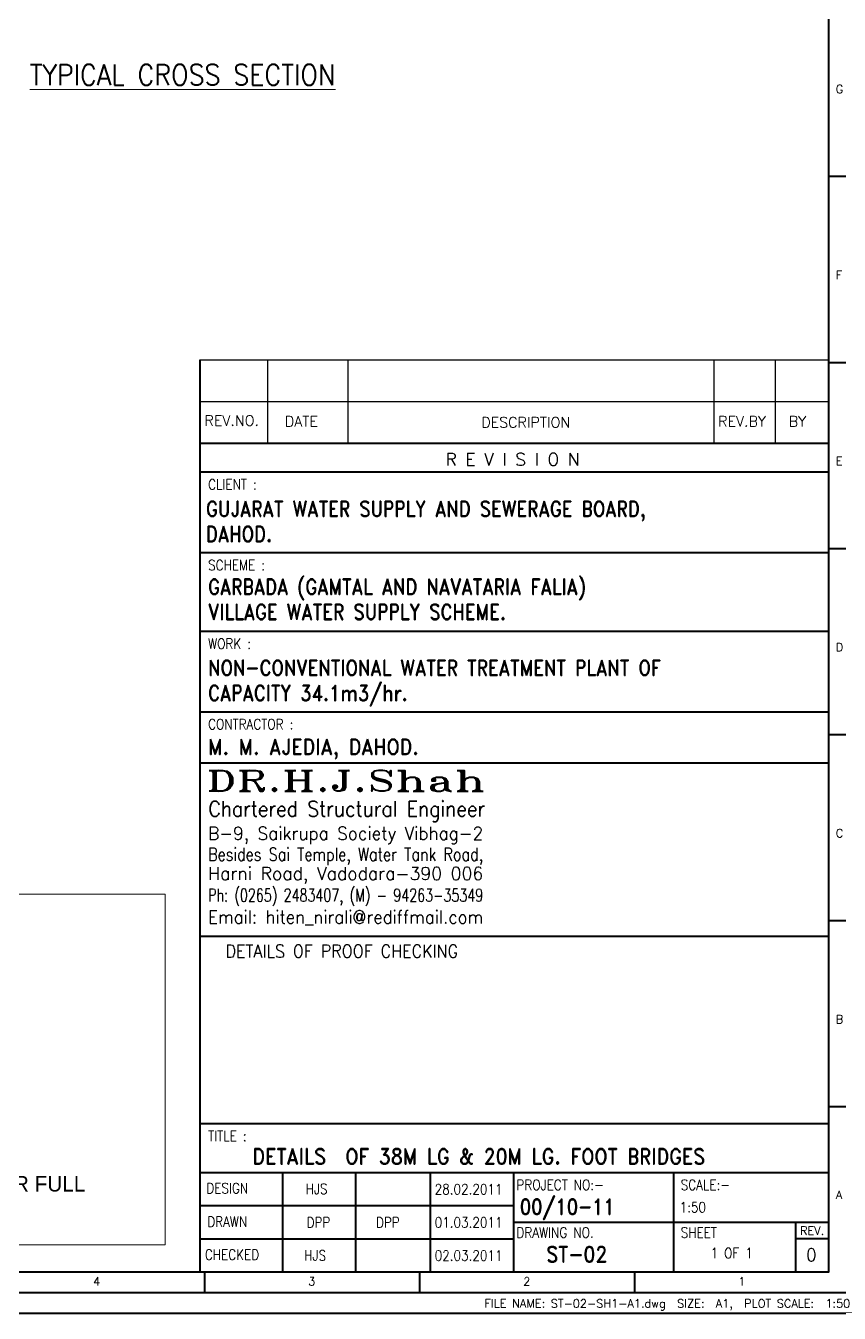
# Model space of a CAD drawing. Header units: millimetres. Extents: x 0 to 1124626, y -157535 to 82123.
# Drawn here: x 384782 to 394609, y 28640 to 44185 of the extents above; entities that cross this region are included whole.
import ezdxf
from ezdxf.enums import TextEntityAlignment as Align

# ---------------------------------------------------------------- set-up
doc = ezdxf.new("R2010")
doc.units = ezdxf.units.MM
doc.header["$MEASUREMENT"] = 0
for name, color, linetype, lineweight in [('BLOCK', 7, 'Continuous', 30), ('BORDER', 230, 'Continuous', 40), ('Dim', 6, 'Continuous', 13), ('text-2', 73, 'Continuous', 13), ('TITLE TEXT', 50, 'Continuous', 18)]:
    doc.layers.add(name, color=color, linetype=linetype, lineweight=lineweight)
doc.styles.add('ROMAND', font='romand.shx')
doc.styles.add('ROMANS', font='romans.shx', dxfattribs={"oblique": 10, "height": 0.15})
doc.styles.add('ROMANT', font='romant')
doc.styles.add('SOFT1', font='soft1.shx')
doc.styles.add('style1', font='romans.shx', dxfattribs={"width": 0.9, "height": 300})

# ---------------------------------------------------------------- blocks, each defined once
blk = doc.blocks.new('SHEET-1')
at = {"layer": 'BORDER', "color": 230}
for p, q in [((831, 274.54), (836, 274.54)), ((831, 229.62), (836, 229.62)), ((831, 184.69), (836, 184.69)), ((831, 139.77), (836, 139.77)), ((831, 94.85), (836, 94.85)), ((831, 49.92), (836, 49.92)), ((680.19, 10), (680.19, 5)), ((732.13, 10), (732.13, 5)), ((784.06, 10), (784.06, 5))]:
    blk.add_line(p, q, dxfattribs=at)
at = {"layer": 'BORDER', "color": 141}
blk.add_lwpolyline([(0, 0), (841, 0), (841, 594), (0, 594)], close=True, dxfattribs=at)
at = {"layer": 'BORDER', "color": 230}
for points in [[(5, 5), (836, 5), (836, 589), (5, 589)], [(10, 10), (831, 10), (831, 584), (10, 584)]]:
    blk.add_lwpolyline(points, close=True, dxfattribs=at)
at = {"layer": 'BORDER', "color": 31, "style": 'ROMANS'}
for s, p in [('G', (832.72, 294.61)), ('F', (832.72, 249.69)), ('E', (832.72, 204.77)), ('D', (832.72, 159.84)), ('C', (832.72, 114.92)), ('B', (832.72, 70)), ('A', (832.72, 27.59)), ('4', (653.33, 6.7)), ('3', (705.27, 6.7)), ('2', (757.21, 6.7)), ('1', (809.15, 6.7))]:
    blk.add_text(s, height=2, dxfattribs=at).set_placement(p)
blk.add_attdef('FILE', text='', height=2, dxfattribs=at).set_placement((836.21, 1.37), align=Align.RIGHT)

msp = doc.modelspace()

# ---------------------------------------------------------------- linework, layer by layer
at = {"layer": 'BLOCK', "color": 9}
for p, q in [((386884.6899, 40152.2274), (394481.1678, 40152.2274)), ((386884.6899, 39648.5239), (394481.1678, 39648.5239))]:
    msp.add_line(p, q, dxfattribs=at)
at = {"layer": 'BLOCK', "color": 1}
for p, q in [((387703.4124, 40152.2274), (387703.4124, 39144.8205)), ((388671.5001, 40152.2274), (388671.5001, 39144.8205)), ((393092.8047, 40152.2274), (393092.8047, 39144.8205)), ((393834.4967, 40152.2274), (393834.4967, 39144.8205))]:
    msp.add_line(p, q, dxfattribs=at)
at = {"layer": 'BORDER'}
msp.add_line((386884.6899, 40152.2274), (386884.6939, 29139.983), dxfattribs=at)
at = {"layer": 'BORDER', "color": 230}
for p, q in [((386884.6899, 39144.8205), (394481.1678, 39144.8205)), ((386884.6899, 38798.3642), (394481.1678, 38798.3642)), ((386884.6899, 37825.4394), (394481.1678, 37825.4394)), ((386884.6899, 36876.1664), (394481.1678, 36876.1664)), ((386884.6899, 35903.2416), (394481.1678, 35903.2416)), ((386884.6899, 35287.3019), (394481.1678, 35287.3019)), ((386884.6891, 33194.4237), (394481.2286, 33194.4237)), ((386884.6899, 30930.3948), (394481.1678, 30930.3948)), ((386884.6899, 30339.9824), (394481.1678, 30339.9824)), ((387884.6895, 30339.9824), (387884.6895, 29139.983)), ((390675.3131, 30339.9824), (390675.3131, 29139.983)), ((392606.1687, 30339.9824), (392606.1687, 29139.983)), ((390675.3131, 29739.9827), (394481.1678, 29739.9827))]:
    msp.add_line(p, q, dxfattribs=at)
at = {"layer": 'BORDER', "color": 141}
for p, q in [((388768.8173, 29139.983), (388768.8173, 30339.9824)), ((389665.53, 30339.9824), (389665.53, 29139.983)), ((386884.6899, 29939.9826), (390675.3131, 29939.9826)), ((386884.6899, 29539.9828), (390675.3131, 29539.9828))]:
    msp.add_line(p, q, dxfattribs=at)
at = {"layer": 'BORDER', "color": 1}
for p, q in [((394081.168, 29739.9827), (394081.168, 29139.983)), ((394481.1678, 29539.9828), (394081.168, 29539.9828))]:
    msp.add_line(p, q, dxfattribs=at)
at = {"layer": 'Dim', "ltscale": 20}
msp.add_lwpolyline([(377273.1442, 33700.081), (386467.6094, 33700.081), (386467.6094, 29467.5513), (377273.1442, 29467.5513)], close=True, dxfattribs=at)

# ---------------------------------------------------------------- block references
ref = msp.add_blockref('SHEET-1', (352931.1678, 28639.983), dxfattribs=dict(xscale=50, yscale=50, zscale=50))
ref.add_attrib('FILE', 'FILE NAME: ST-02-SH1-A1.dwg  SIZE:  A1,  PLOT SCALE:  1:50', dxfattribs={"layer": 'BLOCK', "height": 100, "style": 'ROMANS'}).set_placement((394741.6576, 28708.3294), align=Align.RIGHT)

# ---------------------------------------------------------------- texts
at = {"layer": 'BLOCK', "color": 31, "style": 'ROMANS'}
for s, p in [('REV.NO.', (386941.5377, 39355.1826)), ('DATE', (387912.2181, 39346.3019)), ('REV.BY', (393146.0665, 39346.3019)), ('BY', (393998.7369, 39346.3019))]:
    msp.add_text(s, height=125.92587, dxfattribs=at).set_placement(p)
msp.add_text('DESCRIPTION', height=125.925865, dxfattribs=at).set_placement((390822.3786, 39396.7158), align=Align.MIDDLE)
at = {"layer": 'BLOCK', "color": 230, "style": 'ROMANS'}
msp.add_text('R E V I S I O N', height=151.111039, dxfattribs=at).set_placement((390662.4659, 38949.0868), align=Align.MIDDLE)
at = {"layer": 'BLOCK'}
for s, height, style, width, p in [('CLIENT :', 124.99994, 'ROMANS', 0.85, (386985.4306, 38583.8752)), ('GUJARAT WATER SUPPLY AND SEWERAGE BOARD,', 187.498478, 'ROMAND', 0.85, (386960.246, 38258.9069)), ('DAHOD.', 187.49848, 'ROMAND', 0.85, (386960.246, 37954.4809)), ('SCHEME :', 124.99994, 'ROMANS', 0.85, (386985.4306, 37610.9505)), ('GARBADA (GAMTAL AND NAVATARIA FALIA)', 187.498478, 'ROMAND', 0.85, (386985.4306, 37317.983)), ('VILLAGE WATER SUPPLY SCHEME.', 187.498478, 'ROMAND', 0.85, (386985.4306, 37013.557)), ('WORK :', 124.99994, 'ROMANS', 0.85, (386985.4306, 36661.6774)), ('NON-CONVENTIONAL WATER TREATMENT PLANT OF', 187.498478, 'ROMAND', 0.85, (386985.4306, 36339.1859)), ('CAPACITY 34.1m3/hr.', 187.498478, 'ROMAND', 0.85, (386985.4306, 36034.7599)), ('CONTRACTOR :', 124.99994, 'ROMANS', 0.85, (386985.4306, 35688.7527)), ('M. M. AJEDIA, DAHOD.', 187.498478, 'ROMAND', 0.9, (386985.4306, 35385.3732)), ('TITLE :', 124.99994, 'ROMANS', 0.85, (386985.4306, 30715.9058)), ('DETAILS  OF 38M LG & 20M LG. FOOT BRIDGES ', 187.498478, 'ROMAND', 0.9, (387521.6983, 30439.7683)), ('DESIGN', 124.99994, 'ROMANS', 0.85, (386963.5286, 30087.036)), ('HJS', 124.99994, 'ROMANS', 0.85, (388163.2914, 30078.4564)), ('28.02.2011', 124.99994, 'ROMANS', 0.85, (389721.6123, 30074.3662)), ('PROJECT NO:-', 124.99994, 'ROMANS', 0.85, (390709.4147, 30127.0706)), ('SCALE:-', 124.99994, 'ROMANS', 0.85, (392693.1686, 30127.0706)), ('00/10-11', 187.49848, 'ROMAND', 0.85, (390750.7281, 29832.5468)), ('1:50', 124.99994, 'ROMANS', 0.85, (392680.4312, 29857.0329)), ('DRAWN', 124.99994, 'ROMANS', 0.85, (386975.104, 29682.946)), ('DPP', 124.99994, 'ROMANS', 0.85, (388174.8668, 29674.3664)), ('DPP', 124.99994, 'ROMANS', 0.85, (389012.8062, 29674.3664)), ('01.03.2011', 124.99994, 'ROMANS', 0.85, (389721.6123, 29674.3664)), ('DRAWING NO.', 124.99994, 'ROMANS', 0.85, (390709.4147, 29551.4425)), ('SHEET', 124.99994, 'ROMANS', 0.85, (392693.1686, 29551.4425)), ('CHECKED', 124.99994, 'ROMANS', 0.85, (386946.1655, 29284.6388)), ('HJS', 124.99994, 'ROMANS', 0.85, (388145.9283, 29276.0592)), ('02.03.2011', 124.99994, 'ROMANS', 0.85, (389721.6123, 29274.3666)), ('ST-02', 187.49848, 'ROMAND', 0.9, (391069.8624, 29257.5632)), ('1 OF 1', 124.99994, 'ROMANS', 0.85, (393054.0542, 29304.2576))]:
    msp.add_text(s, height=height, dxfattribs=dict(at, style=style, width=width)).set_placement(p)
at = {"layer": 'BLOCK', "color": 30, "style": 'ROMANT', "width": 1.585666}
msp.add_text('DR.H.J.Shah', height=249.997971, dxfattribs=at).set_placement((386963.4728, 34945.0164), (390342.4233, 34945.0164), align=Align.FIT)
at = {"layer": 'BLOCK', "color": 31, "style": 'ROMAND', "width": 0.784961}
msp.add_text('Chartered Structural Engineer', height=187.49991, dxfattribs=at).set_placement((386988.8444, 34636.2131), (390331.9355, 34636.2131), align=Align.FIT)
at = {"layer": 'BLOCK', "color": 7, "style": 'ROMANS'}
for s, width, p, p2 in [('B-9, Saikrupa Society Vibhag-2', 0.842467, (386985.4306, 34356.0049), (390307.6561, 34356.0049)), ('Besides Sai Temple, Water Tank Road,', 0.708742, (386985.4306, 34103.2718), (390307.6561, 34103.2718)), ('Harni Road, Vadodara-390 006', 0.858668, (386985.4306, 33871.4801), (390307.6561, 33871.4801)), ('Ph: (0265) 2483407, (M) - 94263-35349', 0.626237, (386985.4306, 33609.5033), (390307.6561, 33609.5033)), ('Email: hiten_nirali@rediffmail.com', 0.831485, (386985.4306, 33344.8583), (390307.6561, 33344.8583))]:
    msp.add_text(s, height=156.249925, dxfattribs=dict(at, width=width)).set_placement(p, p2, align=Align.FIT)
at = {"layer": 'BLOCK', "color": 31, "style": 'ROMANS', "width": 0.9}
msp.add_text('DETAILS OF PROOF CHECKING', height=156.25, dxfattribs=at).set_placement((388599.2699, 33011.8886), align=Align.MIDDLE)
at = {"layer": 'BLOCK', "style": 'ROMAND'}
msp.add_text('0', height=149.9999, dxfattribs=at).set_placement((394207.6912, 29269.9346))
at = {"layer": 'BORDER', "color": 11, "style": 'ROMANS'}
msp.add_text('REV.', height=99.99995, dxfattribs=at).set_placement((394134.5326, 29587.3506))
at = {"layer": 'text-2', "color": 7, "style": 'SOFT1'}
msp.add_text('7. ALL MEMBERS SHALL BE WELDED TO GUSSET FOR FULL ', height=187.5, dxfattribs=at).set_placement((381901.0272, 30203.5464), align=Align.MIDDLE_CENTER)
at = {"layer": 'TITLE TEXT', "ltscale": 20, "insert": (384830.6375, 43716.4831), "char_height": 250, "width": 4706.261719, "attachment_point": 1, "style": 'style1'}
msp.add_mtext('{\\LTYPICAL CROSS SECTION}', dxfattribs=at)

doc.saveas('drawing.dxf')
